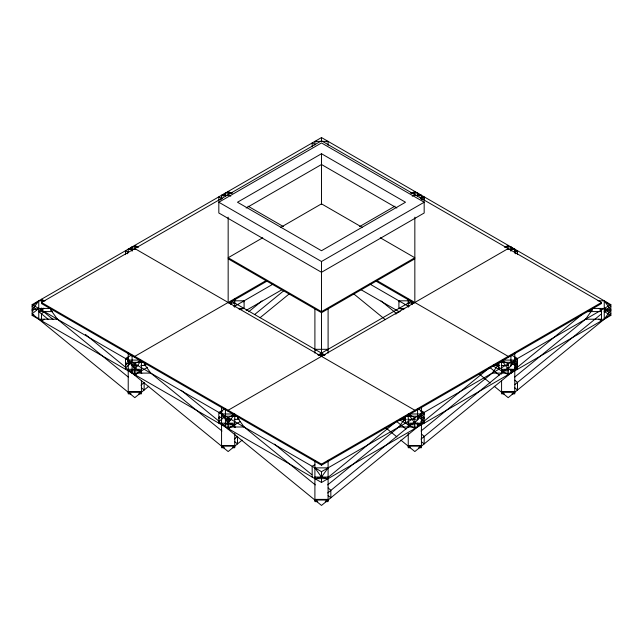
<?xml version="1.0" encoding="UTF-8"?>
<svg xmlns="http://www.w3.org/2000/svg" width="643" height="643" viewBox="0 0 643 643"><rect width="100%" height="100%" fill="white"/><g stroke="black" fill="none" stroke-linecap="round" stroke-linejoin="round"><path stroke-width="0.96" d="M51.641 308.865L50.821 310.014L57.42 319.209L128.222 377.023M127.137 253.824L128.375 252.096M130.441 249.227L132.088 246.92L138.382 246.92M220.477 199.933L220.887 199.362M221.305 198.783L221.714 198.213M223.362 195.906L225.428 193.037L232.549 193.037M126.317 362.748L125.489 363.898L126.317 365.047M127.555 361.028L128.375 359.879M131.26 355.852L131.678 355.274M140.182 361.816L134.821 369.291L131.108 370.175M140.6 361.237L141.01 360.667M144.98 362.748L144.153 363.898L150.759 373.101L221.972 431.011M141.01 385.221L144.153 382.416L144.153 390.036L141.42 387.801M234.349 306.775L234.759 306.205L233.939 306.205M243.271 301.961L244.099 300.811L231.721 300.811M219.649 416.64L218.829 417.789L219.649 418.939M221.305 414.341L222.124 413.192M224.6 409.736L225.018 409.165M233.522 415.7L228.161 423.174L224.447 424.067M233.939 415.129L234.349 414.55M238.32 416.64L237.492 417.789L244.099 426.992L315.311 484.902M234.349 439.105L237.492 436.3L237.492 443.919L234.759 441.693M318.357 355.274L318.767 354.703L318.767 355.177M327.279 350.459L328.099 349.31L314.901 349.31L315.721 350.459M411.279 301.961L411.689 301.39M327.689 467.766L328.099 467.871L321.5 477.066L314.901 478.641L328.099 478.641L321.5 477.066L314.901 467.871L315.311 467.766M327.689 477.757L396.57 421.269M327.689 492.996L414.839 421.599M327.689 484.902L398.901 426.992L405.508 417.789L404.68 416.64M416.206 426.992L417.572 426.992L420.048 423.536M420.876 422.387L424.171 417.789L420.876 413.192M419.791 425.594L421.438 423.295L490.689 366.751M421.028 439.105L508.179 367.708M421.028 431.011L492.241 373.101L498.847 363.898L498.02 362.748M509.545 373.101L510.912 373.101L513.387 369.653M514.625 367.925L517.511 363.898L514.625 359.879M513.54 371.124L513.95 370.553M514.778 377.023L585.58 319.209L592.179 310.014L591.359 308.865M602.885 319.209L604.251 319.209L610.85 310.014L604.251 300.811L597.958 300.811M50.821 308.431L38.749 308.431L32.15 313.824L134.821 397.655L148.822 386.226M53.152 319.539L41.482 310.014L43.684 308.214M44.214 311.59L41.482 313.824L41.482 321.444L44.214 319.209M129.155 249.315L132.088 246.92L132.088 251.212M221.763 196.027L225.428 193.037L225.428 196.372M126.221 359.493L128.423 357.693M143.333 362.322L132.088 362.322L125.489 367.708L228.161 451.547L242.162 440.109M134.821 367.708L137.554 365.481M134.821 375.335L137.554 373.101M248.769 311.702L261.99 300.9M254.604 314.556L284.166 290.419M260.053 317.73L289.607 293.594M219.56 413.377L222.494 410.981M236.672 416.214L225.428 416.214L218.829 421.599L321.5 505.43L424.171 421.599L417.572 416.214L406.328 416.214M230.893 419.365L228.161 421.599L225.428 419.365L233.939 414.454M228.161 429.219L230.893 426.992M395.791 314.13L398.901 311.59L400.139 311.292M416.889 419.365L419.043 418.167M420.506 416.969L424.171 413.979L420.506 410.981M511.643 364.878L513.114 363.681M514.577 362.483L517.511 360.088L514.577 357.693M514.778 369.404L582.47 314.13M514.778 384.643L601.518 313.824M610.85 315.4L321.5 482.459L32.15 315.4L32.15 304.621L321.5 137.57L610.85 304.621L610.85 315.4L604.251 311.59L610.85 306.205L604.251 300.811L604.251 319.209M41.482 302.467L321.5 140.801L601.518 302.467L601.518 303.544L321.5 465.21L41.482 303.544L41.482 302.467L321.5 464.133L601.518 302.467M218.829 202.232L321.5 142.955L424.171 202.232L424.171 213.01L321.5 272.286L218.829 213.01L218.829 202.232L321.5 261.508L424.171 202.232M32.15 315.4L33.798 314.451M44.086 308.511L38.339 311.493M321.5 153.733L237.492 202.232L321.5 250.73L405.508 202.232L321.5 153.733L321.5 204.386M246.156 208.011L321.5 164.512L396.844 208.011M262.73 237.781L228.161 257.739L321.5 311.63L414.839 257.739L380.27 237.781M280.878 227.3L321.5 203.847L362.122 227.3M131.26 355.177L125.489 358.513L125.489 369.291M411.536 193.358L414.839 191.453L414.839 193.254M266.186 280.509L134.821 356.359L134.821 357.436M359.525 226.625L394.963 206.17M412.243 196.187L414.839 194.692M229.029 303.046L267.054 281.095M140.6 360.562L131.678 365.377M234.197 306.526L273.002 284.126M420.876 198.751L424.171 196.846L424.171 201.339M147.617 367.29L134.821 374.676L134.821 363.207M246.156 310.4L282.084 289.655M414.839 258.816L321.5 312.707L228.161 258.816M224.6 409.069L218.829 412.404L218.829 423.174M318.197 355.024L411.536 301.141M504.876 247.25L508.179 245.345L508.179 247.145M508.179 248.576L228.161 410.242L228.161 411.319M515.035 252.16L517.511 250.738L517.511 254.331M240.096 421.679L228.161 428.568L228.161 417.789M314.901 464.712L312.168 466.288L312.168 477.066M32.15 304.621L321.5 471.681L610.85 304.621M326.451 141.773L328.099 141.38L328.099 145.302M419.373 195.761L421.438 195.271L421.438 199.185M38.749 308.431L32.15 310.014L32.978 311.164M52.469 309.621L50.821 310.014L51.641 310.207M233.939 303.239L234.759 303.046L228.988 303.046M239.148 309.621L244.099 308.431L244.099 300.811M513.95 249.355L514.778 249.154L514.778 253.077M130.698 363.536L128.222 360.088L129.05 359.895M132.088 362.322L125.489 363.898L126.317 364.099M145.808 363.504L144.153 363.898L145.808 364.292M129.46 370.569L128.222 370.866L141.42 370.866L134.821 369.291L131.108 364.115M139.772 392.664L141.42 392.262L128.222 392.262L129.46 392.56M587.236 311.196L592.179 310.014L590.531 309.621M604.251 311.59L610.85 310.014L604.251 308.431L592.179 308.431M224.037 417.428L221.562 413.979L222.39 413.779M225.428 416.214L218.829 417.789L219.649 417.99M239.558 417.299L237.492 417.789L238.32 417.99M222.799 424.46L221.562 424.758L223.451 424.758M493.478 365.184L498.847 363.898L497.192 363.504M514.625 364.589L517.511 363.898L514.625 363.207M233.112 446.547L234.759 446.154L221.562 446.154L223.627 446.644M400.139 419.075L400.967 418.874M401.377 418.778L405.508 417.789L403.442 417.299M513.54 392.56L514.778 392.262L501.58 392.262L503.228 392.664M417.572 419.365L418.4 419.172M420.876 418.577L424.171 417.789L420.876 417.002M419.373 446.644L421.438 446.154L408.241 446.154L409.888 446.547M326.041 500.535L328.099 500.045L314.901 500.045L316.959 500.535M314.901 145.013L314.901 141.38L328.099 141.38M410.451 193.037L417.572 193.037L424.171 198.422M221.562 198.904L221.562 195.271L228.161 195.271M414.839 195.271L421.438 195.271M504.618 246.92L510.912 246.92L517.511 252.313M128.222 252.787L128.222 249.154L135.649 249.154M507.351 249.154L514.778 249.154M45.042 300.811L38.749 300.811L32.15 306.205L36.547 309.797M403.852 309.621L398.901 308.431L398.901 300.811L411.279 300.811M414.012 303.046L408.241 303.046L409.061 303.239M409.061 306.205L408.241 306.205L408.651 306.775M238.32 308.431L244.099 308.431M398.901 308.431L404.68 308.431M52.469 311.59L38.749 311.59L48.482 319.539M398.901 311.59L399.729 311.59M586.408 311.59L601.518 311.59M37.929 318.06L38.749 319.209L57.42 319.209M585.58 319.209L601.518 319.209M317.939 354.703L325.061 354.703M128.222 360.088L140.6 360.088M502.4 360.088L514.778 360.088L508.179 369.291L501.58 370.866L508.179 370.866M499.667 362.322L510.912 362.322L513.387 362.917M138.382 365.481L132.088 365.481L141.822 373.43M140.857 365.481L145.808 365.481M493.896 365.481L499.667 365.481M501.315 365.481L508.179 365.481M128.222 369.291L141.42 369.291M501.58 369.291L514.778 369.291M511.008 370.866L514.778 370.866L508.179 369.291L502.818 361.816M131.26 371.951L132.088 373.101L150.759 373.101M492.241 373.101L508.179 373.101M128.222 391.611L141.42 391.611M501.58 391.611L514.778 391.611M131.051 393.846L128.222 393.846L128.222 352.645M138.591 393.846L141.42 393.846L141.42 380.56M504.409 393.846L501.58 393.846L501.58 380.56M511.949 393.846L514.778 393.846L514.778 352.452M221.562 413.979L233.939 413.979M409.061 413.979L421.438 413.979L414.839 423.174L408.241 424.758L414.839 424.758M225.428 419.365L231.721 419.365M234.197 419.365L239.148 419.365M400.557 419.365L406.328 419.365M407.983 419.365L415.177 419.365M221.562 423.174L234.759 423.174M408.241 423.174L421.438 423.174M225.331 424.758L234.759 424.758L228.161 423.174L224.447 418.006M416.728 424.758L421.438 424.758L414.839 423.174L409.478 415.7M224.19 425.264L225.428 426.992L244.099 426.992M398.901 426.992L415.177 426.992M221.562 445.503L234.759 445.503M408.241 445.503L421.438 445.503M224.391 447.729L221.562 447.729L221.562 407.485M232.879 447.729L234.759 447.729L234.759 433.446M410.121 447.729L408.241 447.729L408.241 433.446M418.609 447.729L421.438 447.729L421.438 407.34M314.901 467.871L328.099 467.871M314.901 477.066L328.099 477.066M314.901 499.386L328.099 499.386M317.73 501.62L314.901 501.62L314.901 460.902M325.27 501.62L328.099 501.62L328.099 460.235M314.901 141.38L316.549 141.773M221.562 195.271L223.627 195.761M128.222 249.154L129.05 249.355M32.978 310.207L32.15 310.014L38.749 300.811L38.749 319.209M417.572 416.214L420.048 416.801M314.901 144.538L312.168 142.955L312.168 146.877M598.786 308.431L601.518 310.014L601.518 320.793L598.786 319.209M231.464 193.358L228.161 191.453L228.161 193.414M511.74 355.177L517.511 358.513L517.511 369.291L515.035 367.86M228.161 194.692L230.757 196.187M248.037 206.17L283.475 226.625M376.814 280.509L508.179 356.359L508.179 357.436M375.946 281.095L413.971 303.046M222.124 198.751L218.829 196.846L218.829 201.339M369.998 284.126L408.803 306.526M502.4 360.562L508.179 363.898L508.179 374.676L492.779 365.787M360.916 289.655L399.44 311.903M138.124 247.25L134.821 245.345L134.821 247.306M231.464 301.141L324.803 355.024M418.4 409.069L424.171 412.404L424.171 423.174L420.876 421.269M134.821 248.576L414.839 410.242L414.839 411.319M128.222 252.313L125.489 250.738L125.489 254.652M409.061 414.454L414.839 417.789L414.839 428.568L399.44 419.678M44.214 300.811L41.482 299.236L41.482 301.197M604.251 308.431L610.85 313.824L508.179 397.655L494.178 386.226M510.912 362.322L517.511 367.708L414.839 451.547L400.838 440.109M495.351 364.324L499.241 367.499M514.778 380.182L517.511 382.416L517.511 390.036L514.778 387.801M489.91 367.491L499.241 375.118M479.397 374.154L490.287 383.051M381.01 300.9L396.57 313.607M353.393 293.594L385.278 319.635M402.012 418.207L405.902 421.382M421.438 434.065L424.171 436.3L424.171 443.919L421.438 441.693M396.57 421.382L405.902 429.01M385.278 427.41L396.948 436.935M274.44 444.144L311.791 474.638M328.099 487.957L330.832 490.191L330.832 497.811L328.099 495.576M230.491 423.504L235.161 427.314M181.101 390.253L219.231 421.382M127.692 361.888L129.886 363.681M85.431 334.464L125.891 367.499M512.559 249.227L510.912 246.92L510.912 251.212M514.625 252.096L515.863 253.824M419.638 195.906L417.572 193.037L417.572 196.372M420.876 197.634L421.695 198.783M422.113 199.362L422.523 199.933M511.322 355.274L511.74 355.852M501.99 360.667L502.4 361.237M501.58 369.404L502.818 371.124M398.901 300.811L399.729 301.961M417.982 409.165L418.4 409.736M408.651 414.55L409.061 415.129M408.241 423.295L409.888 425.594M324.643 355.274L324.233 354.703L324.233 355.177M231.311 301.39L231.721 301.961M314.901 477.178L316.139 478.906M221.972 423.866L222.799 425.015M128.222 369.404L129.46 371.124M510.912 355.177L510.912 366.245M510.912 369.178L510.912 373.101M501.58 361.43L501.58 374.122M498.847 362.427L498.847 369.291M417.572 409.069L417.572 420.128M417.572 423.07L417.572 426.992M414.839 217.173L414.839 301.39M412.107 301.286L412.107 304.621M408.241 299.236L408.241 307.153M408.241 413.979L408.241 427.418M405.508 416.318L405.508 423.174M328.099 308.592L328.099 353.12M321.5 137.57L321.5 141.163M321.5 261.508L321.5 355.282M321.5 464.133L321.5 465.21M321.5 471.681L321.5 482.459M314.901 308.592L314.901 353.12M234.759 298.923L234.759 307.153M234.759 413.979L234.759 427.418M230.893 301.286L230.893 304.621M228.161 217.173L228.161 301.39M225.428 409.069L225.428 426.992M141.42 361.43L141.42 373.527M132.088 355.177L132.088 373.101M41.482 308.053L41.482 310.014"/></g></svg>
